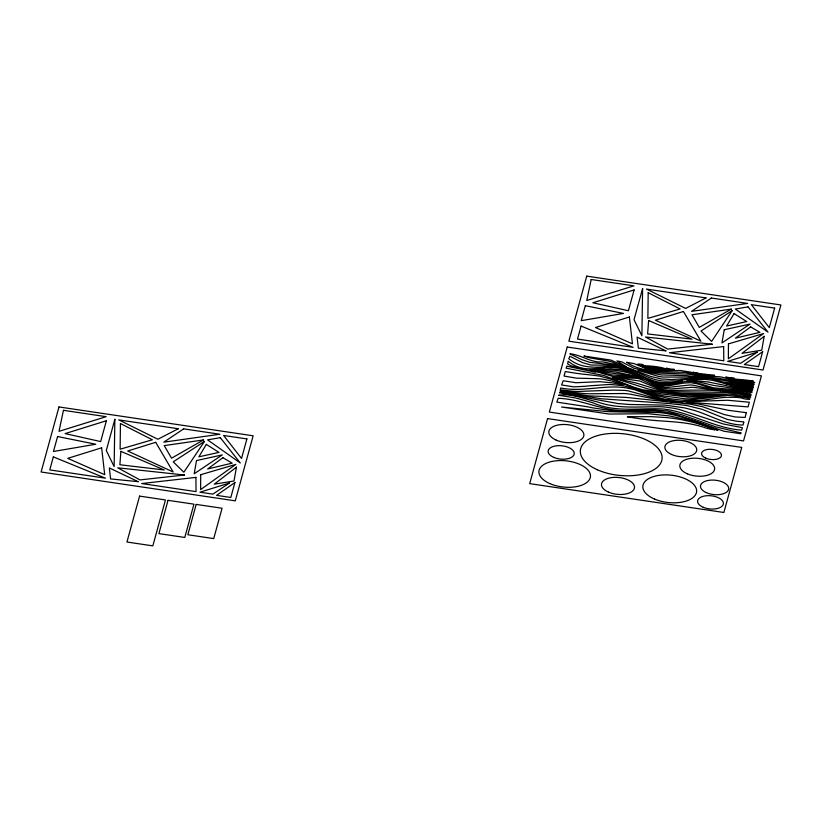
<?xml version="1.0" encoding="UTF-8"?>
<svg xmlns="http://www.w3.org/2000/svg" width="822" height="822" viewBox="0 0 822 822"><rect width="100%" height="100%" fill="white"/><g stroke="black" fill="none" stroke-linecap="round" stroke-linejoin="round"><path stroke-width="1.23" d="M744.383 397.324C755.891 399.328 747.054 400.263 741.372 397.93A34.154 17.385 6 0 0 735.392 397.303L725.857 397.334A62.431 31.781 6 0 0 721.428 397.694L699.553 400.622L682.054 401.588A18.906 9.628 6 0 1 678.767 401.403L664.566 399.204A28.123 14.313 6 0 1 660.991 398.3L637.78 389.782L626.374 386.443A37.052 18.855 6 0 0 621.309 385.508L613.387 384.717A43.247 22.009 6 0 0 608.075 384.562L590.104 385.775A256.474 130.554 6 0 1 584.041 386.34L573.859 386.864L561.58 384.973L563.183 380.74L575.934 382.733L599.783 381.685L611.527 382.785A177.994 90.605 6 0 1 616.428 383.545L623.066 384.758L612.482 381.182L603.862 379.343A33.044 16.82 6 0 0 596.926 378.685L576.469 378.151L564.026 376.055L565.269 371.534L576.14 373.28A128.54 65.431 6 0 0 581.678 374.01L589.693 374.863A144.785 73.703 6 0 1 594.686 375.449L596.269 375.654A71.452 36.373 6 0 1 599.896 376.178L612.904 379.743A118.923 60.54 6 0 1 616.973 381.336L642.27 390.656L663.755 394.211L688.507 397.201L716.054 396.142L690.1 398.855A33.435 17.026 6 0 1 684.818 398.742L665.327 396.163L647.233 392.443L651.641 394.026A121.882 62.04 6 0 0 655.915 395.351L669.94 398.742L681.078 400.078A44.254 22.523 6 0 0 689.648 400.15L708.184 397.879A305.394 155.461 6 0 1 714.667 396.934L726.021 395.567L686.74 395.844L642.527 389.762L633.443 387.162L604.098 375.551L566.194 368.205L566.748 366.17L595.827 372.345L570.961 365.79L567.673 364.002L568.115 361.197C583.312 373.332 596.073 367.855 613.993 366.057A23.437 11.929 6 0 1 617.538 366.201C632.508 366.941 644.304 377.945 658.864 380.35A25.605 13.029 6 0 0 664.936 381.151L675.746 380.935L699.491 377.75L687.634 375.695L661.011 374.904L637.964 370.29L658.812 376.476A29.458 15.002 6 0 0 663.19 377.051L690.983 377.103L698.412 377.791L671.595 379.548L661.412 378.973L650.757 376.435L626.754 367.352A21.167 10.778 6 0 0 623.97 366.725L616.911 365.769A21.999 11.2 6 0 0 613.993 365.656C598.55 367.64 581.781 369.54 568.783 358.752L569.882 356.275L582.808 362.759L591.131 365.06L616.726 365.297L589.713 362.348L581.709 359.604L569.862 353.84C581.452 354.683 590.926 363.149 603.071 361.896L619.891 365.523L611.743 361.937A15.895 8.086 6 0 0 609.379 361.259L590.032 357.899L583.897 356.039L610.962 360.087L618.966 363.704A45.148 22.985 6 0 0 621.494 365.071L626.456 366.92L616.88 360.94L621.555 361.762L633.762 368.153L641.304 370.116L652.514 371.01L680.39 370.475L690.912 372.171L705.677 377.822L702.512 376.291L719.158 376.712A20.057 10.203 6 0 1 722.117 377.185L728.364 378.88A32.561 16.574 6 0 0 734.344 380.483A33.671 17.139 6 0 0 738.135 381.161L754.76 382.415L752.294 383.021L739.389 382.425L720.103 378.531L706.036 377.185L735.546 382.6L754.247 384.162L744.321 384.295L753.507 385.446L750.373 385.621L753.25 386.833L742.626 384.778L732.135 384.645L746.284 385.518L753.281 387.881L744.927 386.289A42.806 21.793 6 0 0 738.844 385.631L733.09 385.364L749.52 387.994L752.294 388.888L752.767 389.731L725.723 383.555L732.566 383.812A127.883 65.092 6 0 0 736.08 383.987L741.978 384.141L723.956 382.199L712.253 379.004A17.17 8.734 6 0 0 708.585 378.469L700.056 378.593L686.976 380.504L691.805 379.959A80.196 40.823 6 0 1 697.909 379.497L705.461 379.415L712.921 380.381L752.438 390.933L707.876 381.932L692.165 380.381L710.496 384.717A43.371 22.081 6 0 0 714.246 385.528L743.509 389.772L752.048 392.361L736.122 389.72L713.794 387.892L691.918 381.387L685.034 381.583L675.643 383.391A84.81 43.176 6 0 1 669.858 384.532C669.016 386.34 649.729 383.34 658.217 384.994A30.126 15.341 6 0 0 662.08 385.641L668.399 385.775L683.524 383.134L690.696 382.672L697.744 383.905L712.345 388.703A22.831 11.621 6 0 0 716.157 389.381L742.441 391.488A29.366 14.95 6 0 1 746.181 392.371L750.835 393.974L751.185 395.3L739.225 391.817L725.014 390.645L741.608 392.803A36.63 18.649 6 0 1 745.883 394.108L749.243 395.444A8.446 4.305 6 0 1 750.548 396.194C726.145 388.364 695.207 390.224 668.296 390.501A23.756 12.094 6 0 1 665.132 390.029L658.874 388.056L640.595 379.209A13.686 6.966 6 0 0 636.32 378.295L612.287 377.647L647.017 388.652A102.483 52.166 6 0 0 654.302 390.306L661.844 391.714A139.75 71.134 6 0 0 669.427 392.885L676.023 393.707A94.951 48.334 6 0 0 684.695 394.426L722.25 394.93L737.868 396.286A84.204 42.857 6 0 1 744.383 397.324M200.691 474.715L200.64 489.604L235.873 464.368L200.691 474.715M728.436 343.894L728.384 358.782L763.617 333.547L728.436 343.894M120.444 423.525L120.125 449.213L152.358 439.78L120.444 423.525M648.188 292.714L647.87 318.391L680.102 308.959L648.188 292.714M114.864 419.312L114.145 466.598L106.285 450.538L114.864 419.312M642.609 288.501L641.89 335.777L634.029 319.717L642.609 288.501M701.906 374.102C704.331 373.702 707.752 374.863 714.688 375.366L701.598 375.818L700.57 375.305L709.499 374.935L698.721 374.431L695.679 373.507L698.577 373.568L692.854 372.263L701.906 374.102M674.266 369.407C658.145 371.75 640.708 371.873 626.652 362.266L634.06 363.601L648.126 369.458A13.111 6.679 6 0 0 650.675 369.91C658.566 371.267 666.498 367.979 674.266 369.407M120.875 451.35L119.889 464.749L164.266 469.978L120.875 451.35M648.62 320.529L647.633 333.927L692.011 339.167L648.62 320.529M616.017 378.397L636.238 383.031L664.34 391.652A32.315 16.45 6 0 0 668.173 392.341L681.664 393.358L728.682 394.067A66.479 33.846 6 0 1 734.262 394.642L750.712 397.324L741.804 394.344L726.956 392.402L669.858 391.662A78.737 40.083 6 0 1 667.166 391.272L664.32 390.748A17.18 8.744 6 0 1 661.72 390.07L639.917 381.059L626.004 379.034A160.208 81.553 6 0 1 622.264 378.798L616.017 378.397M746.284 412.665L745.153 417.442L735.33 416.98L724.459 414.607L702.861 406.798L690.048 404.147L626.045 397.406L588.151 395.844L559.967 391.025L583.569 393.502A58.598 29.828 6 0 0 589.158 393.789L623.99 393.522A41.901 21.331 6 0 1 630.258 394.18L666.693 401.352L628.121 390.84A30.917 15.741 6 0 0 624.504 390.378L613.736 390.121L577.671 391.488A64.239 32.705 6 0 1 571.989 391.149L560.244 389.834L560.758 387.984C580.866 392.104 601.067 385.61 621.278 387.265A32.5 16.543 6 0 1 626.508 387.933L631.83 389.032A37.165 18.916 6 0 1 635.498 390.029L659.634 398.773L674.081 401.516A49.238 25.061 6 0 0 679.496 401.968L727.46 400.242L749.335 402.215L748.051 406.89L697.077 402.872A165.222 84.111 6 0 0 689.689 402.657L686.257 402.677L698.751 404.013L728.384 410.312L746.284 412.665M558.755 395.29L575.225 397.899L585.521 400.633A325.358 165.623 6 0 1 593.474 402.996C615.719 412.839 639.845 407.691 663.138 409.007C690.305 412.12 714.154 428.159 741.66 430.132L742.338 427.697L723.298 423.988L679.095 409.418A55.947 28.482 6 0 0 673.629 408.277L665.419 407.096A46.176 23.509 6 0 0 660.867 406.736C639.516 406.551 617.62 409.264 597.049 401.794C585.151 399.235 570.18 392.916 558.755 395.29M743.776 422.148L743.057 425.056C728.066 425.005 714.544 417.668 700.817 412.603A83.32 42.415 6 0 0 693.891 410.301L684.623 407.897L665.08 405.112L629.364 404.486L617.825 403.54L559.453 392.772L560.306 392.228L601.365 398.783L668.718 403.489L686.432 405.462L702.204 409.346L727.326 419.456L737.375 421.357A34.781 17.704 6 0 0 741.649 421.614L743.776 422.148M196.499 460.556L194.218 473.749L222.3 454.905L196.499 460.556M724.244 329.735L721.963 342.938L750.044 324.084L724.244 329.735M236.448 467.163L233.993 481.014L214.254 484.179L236.448 467.163M764.193 336.342L761.737 350.193L741.999 353.357L764.193 336.342M740.879 432.906L740.673 433.728L723.966 431.242L674.451 413.99A46.32 23.581 6 0 0 668.81 412.788L658.33 411.38A47.789 24.321 6 0 0 653.911 411.062L618.915 411.442A35.901 18.279 6 0 1 614.918 411.185L593.258 407.948A90.769 46.207 6 0 1 587.586 406.777L556.823 402.112L558.189 398.31C579.15 398.906 598.324 408.924 619.13 410.497A27.527 14.015 6 0 0 622.665 410.712L652.144 409.798L667.269 410.938L681.9 414.812L716.126 426.947L740.879 432.906M63.438 410.322L59.009 431.334L106.161 416.672L63.438 410.322M591.182 279.501L586.754 300.513L633.906 285.851L591.182 279.501M58.979 406.952L41.1 472.003L235.277 500.845L253.155 435.794L58.979 406.952M57.581 436.533L53.471 451.494L95.794 444.24L57.581 436.533M53.338 456.888L49.762 469.907L105.422 478.168L53.338 456.888M106.377 420.761L100.664 441.578L65.133 433.595L106.377 420.761M139.576 496.108L126.948 542.017L152.841 545.87L165.458 499.951L139.576 496.108M168.048 500.331L158.903 533.612L184.796 537.454L193.941 504.174L168.048 500.331M196.181 504.41L187.848 534.752L213.73 538.595L222.074 508.253L196.181 504.41M234.928 482.504L230.818 497.464L216.576 495.358L234.928 482.504M246.908 438.927L241.545 458.44L223.605 435.465L246.908 438.927M547.565 418.583L529.697 483.634L723.874 512.476L741.752 447.425L547.565 418.583M567.231 347.038L549.353 412.079L743.54 440.921L761.419 375.87L567.231 347.038M586.723 276.13L568.845 341.181L763.022 370.023L780.9 304.972L586.723 276.13M585.326 305.712L581.216 320.672L623.538 313.418L585.326 305.712M581.082 326.077L577.506 339.085L633.166 347.346L581.082 326.077M634.122 289.94L628.409 310.757L592.868 302.773L634.122 289.94M762.672 351.693L758.562 366.653L744.321 364.536L762.672 351.693M774.653 308.106L769.289 327.618L751.349 304.643L774.653 308.106M641.961 365.543C648.373 366.026 657.107 365.893 666.293 368.955C657.292 370.671 647.582 369.941 639.557 365.132C632.365 362.944 648.25 364.588 641.961 365.543M666.611 368.246L668.831 368.903L666.611 368.246M206.322 444.404L198.862 456.837L218.96 452.377L206.322 444.404M734.067 313.593L726.607 326.026L746.705 321.556L734.067 313.593M204.452 441.424L183.861 472.218L173.237 461.841L204.452 441.424M732.197 310.603L711.605 341.397L700.981 331.019L732.197 310.603M717.801 430.255L690.161 420.391L669.355 415.922L648.075 413.723L609.174 414.052L561.529 407.024L608.126 411.688L659.686 412.603A52.896 26.921 6 0 1 665.07 413.271C683.349 416.302 700.909 422.857 717.801 430.255M595.344 369.397C610.376 369.602 626.364 370.29 640.215 377.493L633.844 376.661A58.023 29.541 6 0 0 630.556 376.353L611.907 374.955L591.83 370.208L613.181 376.579L634.45 377.072L644.253 379.261L629.426 372.274L621.905 369.941L611.034 368.718L595.344 369.397M720.843 390.573L719.24 390.358L720.822 390.594M724.038 390.769L722.435 390.553L724.038 390.769M650.87 382.23L658.535 385.888L664.936 387.265A13.121 6.679 6 0 0 667.783 387.419L689.833 384.973A16.296 8.292 6 0 1 692.617 385.086L715.294 389.947L693.234 387.326A8.097 4.12 6 0 0 691.867 387.275L671.286 388.96L665.81 388.703L659.162 386.987L645.023 379.558L658.761 383.853A16.707 8.508 6 0 0 662.162 384.213L669.889 383.905L662.892 384.552A19.512 9.936 6 0 1 657.795 384.008L650.87 382.23M589.785 369.705L590.987 369.921A1.439 0.73 6 0 0 590.227 369.695L589.785 369.705M222.885 457.7L207.658 468.982L232.164 463.146L222.885 457.7M750.63 326.879L735.402 338.161L759.908 332.324L750.63 326.879M183.655 428.858L163.825 442.164L219.895 434.242L183.655 428.858M229.389 483.038L212.867 494.125L199.931 492.203L229.389 483.038M711.4 298.037L691.569 311.343L747.64 303.421L711.4 298.037M757.134 352.217L740.612 363.303L727.665 361.382L757.134 352.217M203.517 439.934L171.541 458.203L164.225 445.606L203.517 439.934M731.261 309.113L699.286 327.382L691.97 314.785L731.261 309.113M670.105 401.547L671.779 401.763A3.37 1.716 6 0 0 670.547 401.547L670.105 401.547M178.292 428.735L157.896 439.246L118.748 419.888L178.292 428.735M706.036 297.913L685.63 308.425L646.493 289.077L706.036 297.913M682.424 381.305L679.815 381.901A112.861 57.448 6 0 1 676.753 382.466L669.159 383.453A20.447 10.409 6 0 1 666.005 383.627A21.208 10.799 6 0 1 655.226 382.333C636.968 375.798 619.336 362.594 598.827 368.801L606.348 367.259A34.884 17.755 6 0 1 611.363 366.859C628.779 365.132 642.033 379.024 658.412 381.994A21.865 11.128 6 0 0 662.779 382.62L670.803 382.672L682.424 381.305M645.465 371.462L660.241 373.096L687.901 374.113A28.523 14.519 6 0 1 692.227 374.883L702.646 377.781L693.254 374.02L685.404 372.376L646.842 371.462A18.32 9.319 6 0 0 645.773 371.452L645.578 371.452M664.546 368.821L655.268 368.831L646.39 367.208A56.687 28.852 6 0 1 644.89 366.735L643.76 366.345L664.546 368.821M101.64 447.815L67.753 458.357L104.713 474.674L101.64 447.815M155.707 442.308L127.708 451.011L173.144 471.982L155.707 442.308M629.385 316.994L595.498 327.536L632.457 343.863L629.385 316.994M683.442 311.487L655.453 320.19L700.889 341.161L683.442 311.487M748.041 306.863L735.32 309.041L768.036 332.17L748.041 306.863M220.296 437.684L207.576 439.852L240.291 462.992L220.296 437.684M725.888 377.144L731.57 379.045A27.65 14.077 6 0 0 736.933 380.237L753.24 381.089L747.167 380.196A51.077 25.996 6 0 0 743.972 379.867L733.974 378.993L730.491 378.182L734.57 378.408L725.97 377.144M635.427 376.209L611.363 373.044A334.718 170.39 6 0 1 602.865 371.708L593.094 369.931L605.824 370.958A97.613 49.69 6 0 1 616.151 372.078L635.427 376.209M723.658 346.576L669.416 352.73L723.792 360.807L723.658 346.576M195.913 477.387L141.672 483.552L196.047 491.628L195.913 477.387M712.181 344.192L667.721 349.093L645.445 336.989L712.181 344.192M184.447 475.013L139.976 479.914L117.71 467.81L184.447 475.013M631.738 416.703L627.371 416.867L642.496 419.128C663.395 422.107 685.014 420.628 705.245 427.8A35.305 17.971 6 0 0 709.848 429.022L714.893 429.865L711.246 428.365A90.132 45.878 6 0 0 667.115 417.617L651.969 416.672L631.738 416.703M665.892 350.85L638.345 348.117L637.091 337.102L665.892 350.85M138.147 481.671L110.6 478.938L109.347 467.923L138.147 481.671M608.311 492.039A16.594 8.446 6 0 0 634.44 488.052A16.594 8.446 6 0 0 611.229 477.654A16.594 8.446 6 0 0 608.311 492.039M703.293 507.318A12.988 6.617 6 0 0 723.391 503.804A12.988 6.617 6 0 0 704.762 495.964A12.988 6.617 6 0 0 703.293 507.318M706.108 492.542A14.19 7.223 6 0 0 728.631 489.357A14.19 7.223 6 0 0 709.047 480.295A14.19 7.223 6 0 0 706.108 492.542M654.61 499.108A27.023 13.758 6 0 0 696.563 491.957A27.023 13.758 6 0 0 658.011 475.517A27.023 13.758 6 0 0 654.61 499.108M549.692 483.531A25.883 13.173 6 0 0 590.35 477.222A25.883 13.173 6 0 0 554.049 461.06A25.883 13.173 6 0 0 549.692 483.531M553.925 457.443A13.121 6.679 6 0 0 574.218 453.878A13.121 6.679 6 0 0 555.384 445.966A13.121 6.679 6 0 0 553.925 457.443M687.367 473.821A17.509 8.908 6 0 0 714.616 469.27A17.509 8.908 6 0 0 689.73 458.563A17.509 8.908 6 0 0 687.367 473.821M705.605 458.09A9.998 5.086 6 0 0 721.418 455.789A9.998 5.086 6 0 0 707.557 449.449A9.998 5.086 6 0 0 705.605 458.09M671.43 454.422A16.019 8.148 6 0 0 696.676 450.62A16.019 8.148 6 0 0 674.338 440.551A16.019 8.148 6 0 0 671.43 454.422M597.265 469.732A41.079 20.91 6 0 0 661.916 459.868A41.079 20.91 6 0 0 604.478 434.119A41.079 20.91 6 0 0 597.265 469.732M556.104 440.068A17.601 8.96 6 0 0 583.805 435.824A17.601 8.96 6 0 0 559.166 424.799A17.601 8.96 6 0 0 556.104 440.068"/></g></svg>
